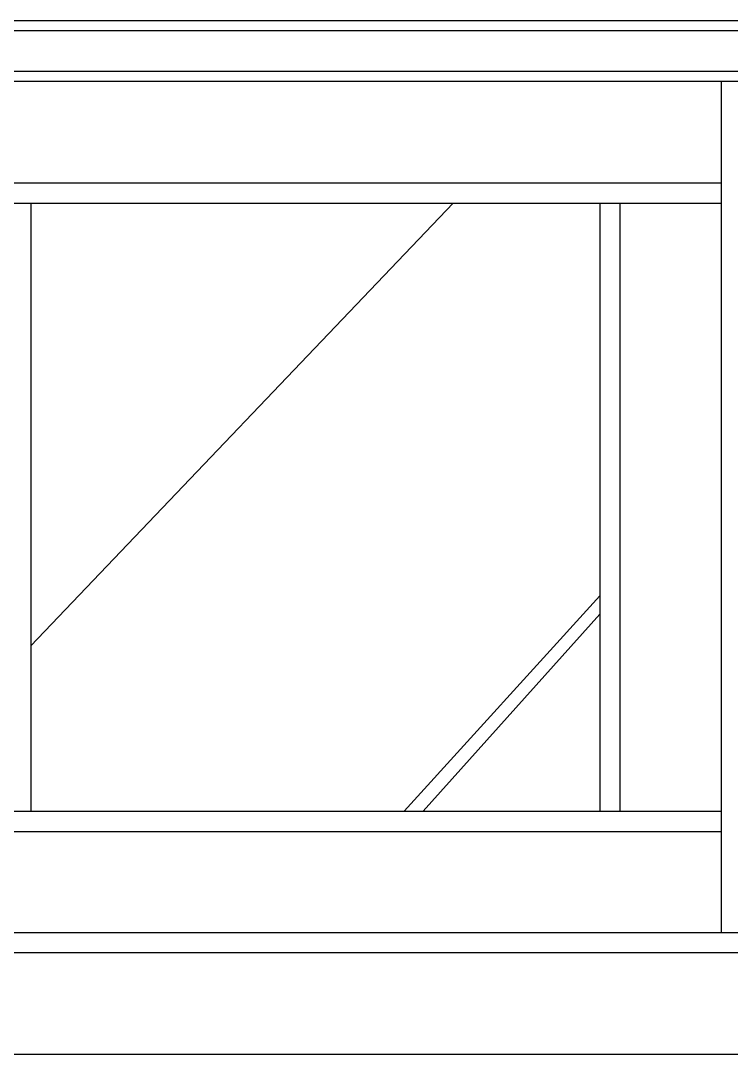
# Model space of a CAD drawing. Header units: metres. Extents: x 212 to 5262, y 3920 to 5197.
# Drawn here: x 672 to 1374, y 4002 to 5022 of the extents above; entities that cross this region are included whole.
import ezdxf

# ---------------------------------------------------------------- set-up
doc = ezdxf.new("R2010")
doc.units = ezdxf.units.M
for name, color, linetype in [('3', 3, 'Continuous'), ('4', 4, 'Continuous'), ('7', 7, 'Continuous')]:
    doc.layers.add(name, color=color, linetype=linetype)

msp = doc.modelspace()

# ---------------------------------------------------------------- linework, layer by layer
at = {"layer": '3'}
for p, q in [((5261.88, 5011.8), (402.75, 5011.8)), ((5261.88, 4971.8), (400.64, 4971.8)), ((682.05, 4404.76), (1099.09, 4841.8)), ((1050.84, 4241.8), (1243.72, 4454.34)), ((1069.42, 4241.8), (1243.72, 4436.1))]:
    msp.add_line(p, q, dxfattribs=at)
at = {"layer": '4'}
for p, q in [((5261.88, 5021.8), (400.14, 5021.8)), ((5261.88, 4961.8), (398.95, 4961.8)), ((5261.88, 4121.8), (420.91, 4121.8)), ((5261.88, 4101.8), (420.79, 4101.8)), ((428.09, 4001.8), (5261.88, 4001.8))]:
    msp.add_line(p, q, dxfattribs=at)
at = {"layer": '7'}
for p, q in [((1363.72, 4961.8), (1363.72, 4121.8)), ((562.05, 4861.8), (1363.72, 4861.8)), ((562.05, 4841.8), (1363.72, 4841.8)), ((682.05, 4841.8), (682.05, 4241.8)), ((1243.72, 4841.8), (1243.72, 4241.8)), ((1263.72, 4841.8), (1263.72, 4241.8)), ((562.05, 4241.8), (1363.72, 4241.8)), ((562.05, 4221.8), (1363.72, 4221.8))]:
    msp.add_line(p, q, dxfattribs=at)

doc.saveas('drawing.dxf')
